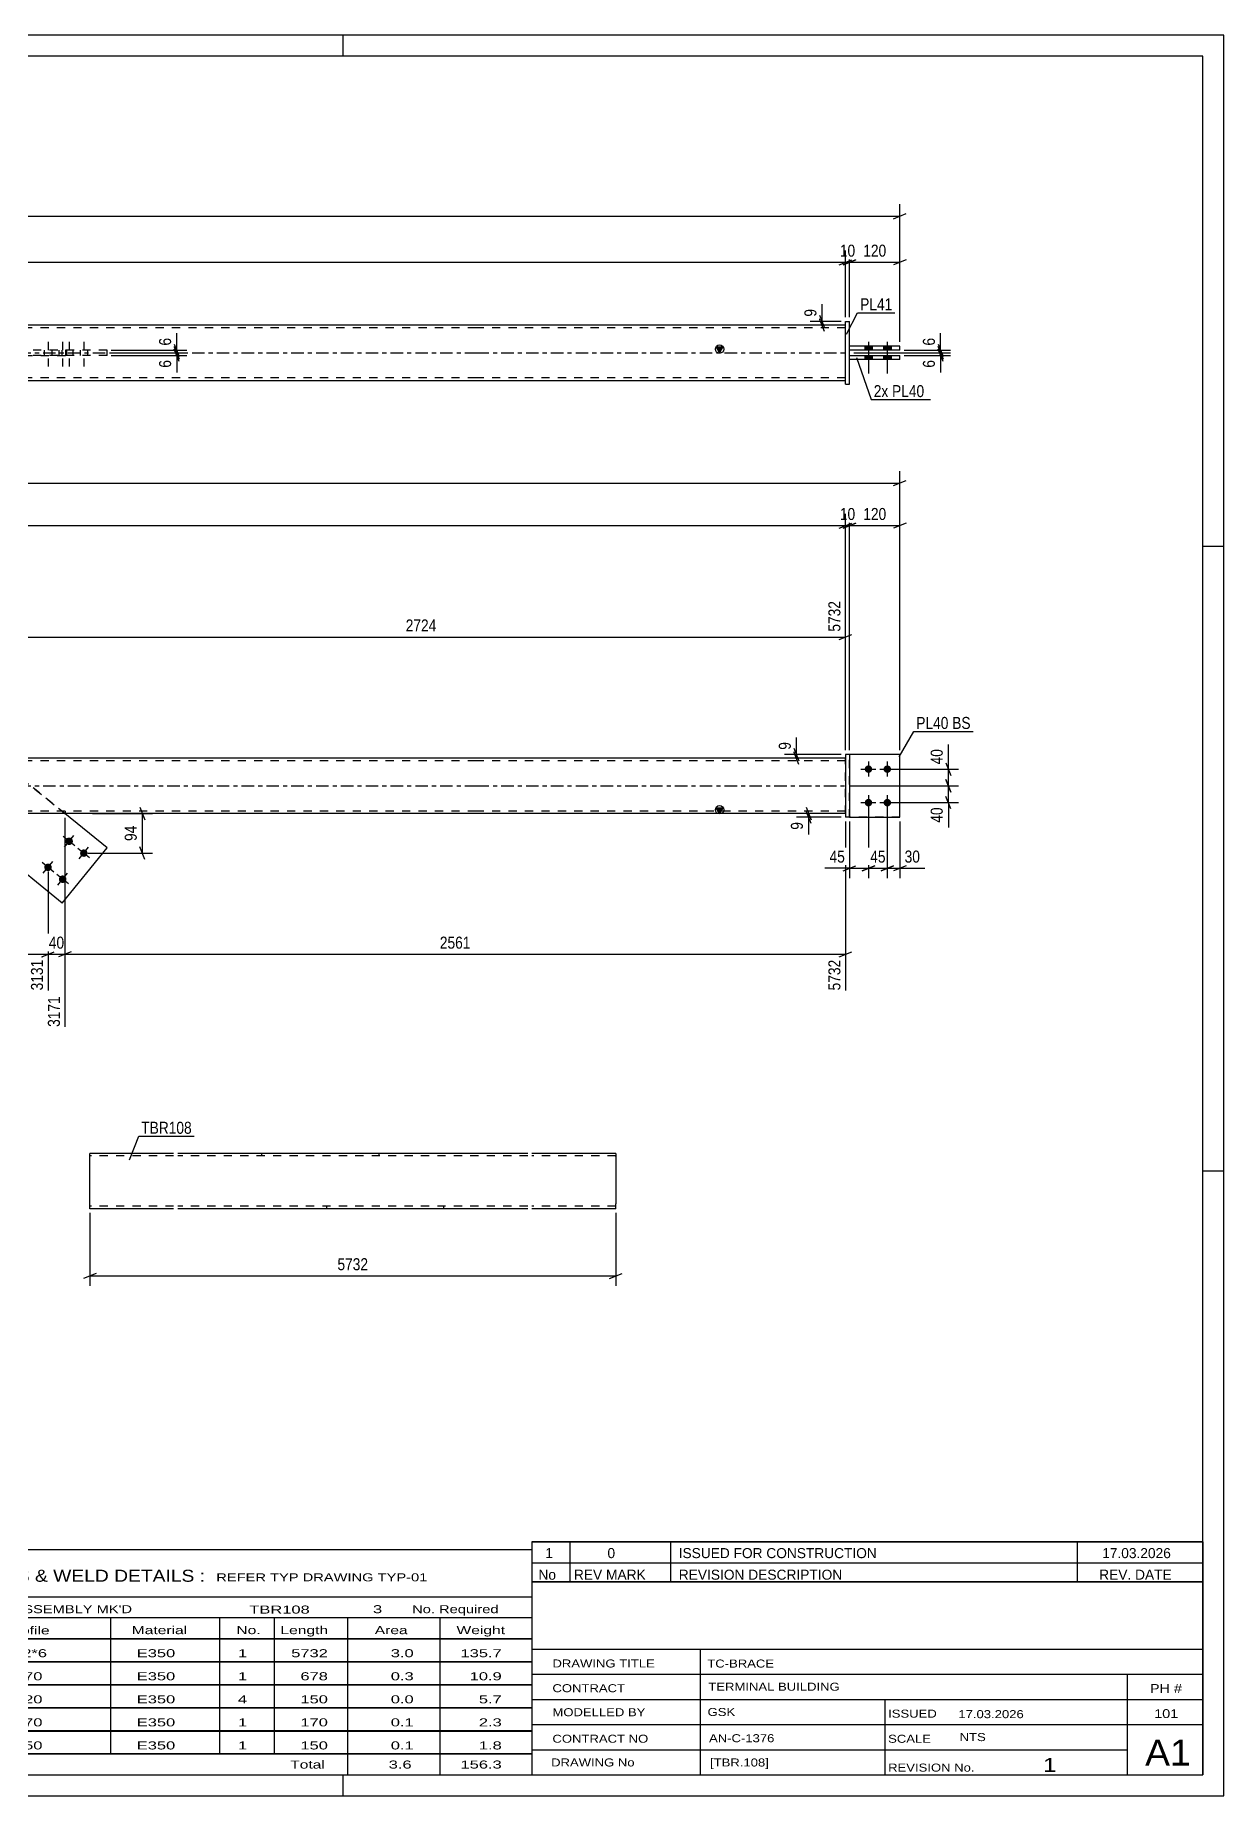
# Model space of a CAD drawing. Header units: millimetres. Extents: x 0 to 594, y 0 to 420.
# Drawn here: x 310.5 to 594, y 0 to 420 of the extents above; entities that cross this region are included whole.
import ezdxf

# ---------------------------------------------------------------- set-up
doc = ezdxf.new("R2010")
doc.units = ezdxf.units.MM
doc.linetypes.add('DXK_LINE_DOT2', pattern=[3.9198, 1.9599, -1.9599])
doc.linetypes.add('DXK_LINE_DOT3', pattern=[5.9187, 2.979, -0.9799, 0.9799, -0.9799])
doc.styles.add('Arial Narrow', font='ARIALN.TTF', dxfattribs={"height": 0.2})

# ---------------------------------------------------------------- blocks, each defined once
blk = doc.blocks.new('Unknown-580874783-1129')
at = {"color": 5, "linetype": 'Continuous'}
for p, q in [((594, 420), (0, 420)), ((384, 415), (384, 420)), ((594, 0), (594, 420)), ((589, 415), (5, 415)), ((589, 5), (589, 415)), ((594, 298), (589, 298)), ((594, 149), (589, 149)), ((5, 5), (589, 5)), ((384, 0), (384, 5)), ((0, 0), (594, 0))]:
    blk.add_line(p, q, dxfattribs=at)
blk = doc.blocks.new('Part-580874783-1922 - 1901')
at = {"color": 7, "linetype": 'DXK_LINE_DOT2'}
for p, q in [((516.75, 248.42), (504.75, 248.42)), ((504.75, 233.42), (504.75, 248.42)), ((516.75, 233.42), (516.75, 248.42)), ((516.75, 233.42), (504.75, 233.42))]:
    blk.add_line(p, q, dxfattribs=at)
blk = doc.blocks.new('Part-580874783-1923 - 1901')
at = {"color": 2, "linetype": 'Continuous'}
for p, q in [((504.75, 248.42), (503.75, 248.42)), ((503.75, 248.42), (503.75, 233.42)), ((504.75, 248.42), (504.75, 233.42)), ((504.75, 233.42), (503.75, 233.42))]:
    blk.add_line(p, q, dxfattribs=at)
blk = doc.blocks.new('Part-580874783-1912 - 1901')
at = {"linetype": 'Continuous'}
blk.add_hatch(color=2, dxfattribs=at).paths.add_polyline_path([(473.75, 234.32), (472.95, 235.72), (474.55, 235.72)])
at = {"color": 2, "linetype": 'Continuous'}
for p, q in [((176.17, 247.52), (88.17, 247.52)), ((415.65, 247.52), (176.27, 247.52)), ((503.75, 247.52), (415.75, 247.52)), ((473.75, 234.32), (472.95, 235.72)), ((472.95, 235.72), (474.55, 235.72)), ((474.55, 235.72), (473.75, 234.32)), ((176.17, 234.32), (88.17, 234.32)), ((415.65, 234.32), (176.27, 234.32)), ((503.75, 234.32), (415.75, 234.32))]:
    blk.add_line(p, q, dxfattribs=at)
at = {"color": 7, "linetype": 'DXK_LINE_DOT2'}
for p, q in [((88.17, 247.52), (88.17, 234.32)), ((176.17, 246.92), (88.17, 246.92)), ((415.65, 246.92), (176.27, 246.92)), ((274.22, 247.52), (274.22, 246.92)), ((302.16, 247.52), (302.16, 246.92)), ((503.75, 246.92), (415.75, 246.92)), ((503.75, 234.32), (503.75, 247.52)), ((176.17, 234.92), (88.17, 234.92)), ((415.65, 234.92), (176.27, 234.92)), ((289.77, 234.32), (289.77, 234.92)), ((317.7, 234.32), (317.7, 234.92)), ((503.75, 234.92), (415.75, 234.92))]:
    blk.add_line(p, q, dxfattribs=at)
at = {"color": 7, "linetype": 'DXK_LINE_DOT3'}
for p, q in [((88.17, 240.92), (176.17, 240.92)), ((176.27, 240.92), (415.65, 240.92)), ((415.75, 240.92), (503.75, 240.92))]:
    blk.add_line(p, q, dxfattribs=at)
at = {"color": 2, "linetype": 'Continuous'}
blk.add_circle((473.75, 235.22), 1, dxfattribs=at)
blk = doc.blocks.new('Part-580874783-1917 - 1901')
at = {"color": 2, "linetype": 'Continuous'}
for p, q in [((516.75, 248.42), (504.75, 248.42)), ((516.75, 233.42), (516.75, 248.42)), ((504.75, 233.42), (516.75, 233.42))]:
    blk.add_line(p, q, dxfattribs=at)
at = {"color": 7, "linetype": 'DXK_LINE_DOT2'}
blk.add_line((504.75, 248.42), (504.75, 233.42), dxfattribs=at)
blk = doc.blocks.new('Part-580874783-1943 - 1901')
at = {"color": 2, "linetype": 'Continuous'}
for p, q in [((264.27, 255.67), (274.98, 268.87)), ((274.98, 268.87), (301.32, 247.52)), ((274.32, 247.52), (264.27, 255.67)), ((316.95, 212.96), (290.61, 234.32)), ((327.65, 226.17), (317.6, 234.32)), ((316.95, 212.96), (327.65, 226.17))]:
    blk.add_line(p, q, dxfattribs=at)
at = {"color": 7, "linetype": 'DXK_LINE_DOT2'}
for p, q in [((290.61, 234.32), (274.32, 247.52)), ((317.6, 234.32), (301.32, 247.52)), ((301.32, 247.52), (317.6, 234.32))]:
    blk.add_line(p, q, dxfattribs=at)
blk = doc.blocks.new('Bolt-580874783-1944 - 1901')
at = {"linetype": 'Continuous'}
for points in [[(509.25, 245.82, -1), (509.25, 244.02, -1)], [(513.75, 245.82, -1), (513.75, 244.02, -1)], [(509.25, 237.82, -1), (509.25, 236.02, -1)], [(513.75, 237.82, -1), (513.75, 236.02, -1)]]:
    blk.add_hatch(color=1, dxfattribs=at).paths.add_polyline_path(points)
at = {"color": 1, "linetype": 'Continuous'}
for p, q in [((507.45, 244.92), (511.05, 244.92)), ((509.25, 246.72), (509.25, 243.12)), ((511.95, 244.92), (515.55, 244.92)), ((513.75, 246.72), (513.75, 243.12)), ((507.45, 236.92), (511.05, 236.92)), ((509.25, 238.72), (509.25, 235.12)), ((511.95, 236.92), (515.55, 236.92)), ((513.75, 238.72), (513.75, 235.12))]:
    blk.add_line(p, q, dxfattribs=at)
blk = doc.blocks.new('Bolt-580874783-1947 - 1901')
at = {"linetype": 'Continuous'}
for points in [[(318.04, 227.01, -1), (319.17, 228.41, -1)], [(321.54, 224.18, -1), (322.67, 225.57, -1)], [(313, 220.8, -1), (314.14, 222.19, -1)], [(316.5, 217.96, -1), (317.63, 219.36, -1)]]:
    blk.add_hatch(color=1, dxfattribs=at).paths.add_polyline_path(points)
at = {"color": 1, "linetype": 'Continuous'}
for p, q in [((320, 226.58), (317.21, 228.84)), ((317.47, 226.31), (319.74, 229.11)), ((314.97, 220.36), (312.17, 222.63)), ((312.43, 220.1), (314.7, 222.89)), ((323.5, 223.74), (320.7, 226.01)), ((320.97, 223.48), (323.24, 226.27)), ((318.46, 217.53), (315.67, 219.79)), ((315.93, 217.26), (318.2, 220.06))]:
    blk.add_line(p, q, dxfattribs=at)
blk = doc.blocks.new('Bolt-580874783-2330 - 2328')
at = {"linetype": 'Continuous'}
for points in [[(510.15, 345.83), (508.35, 345.83), (508.35, 344.83), (510.15, 344.83)], [(510.15, 345.83), (508.35, 345.83), (508.35, 344.83), (510.15, 344.83)], [(514.65, 345.83), (512.85, 345.83), (512.85, 344.83), (514.65, 344.83)], [(514.65, 345.83), (512.85, 345.83), (512.85, 344.83), (514.65, 344.83)], [(510.15, 343.63), (508.35, 343.63), (508.35, 342.63), (510.15, 342.63)], [(510.15, 343.63), (508.35, 343.63), (508.35, 342.63), (510.15, 342.63)], [(514.65, 343.63), (512.85, 343.63), (512.85, 342.63), (514.65, 342.63)], [(514.65, 343.63), (512.85, 343.63), (512.85, 342.63), (514.65, 342.63)]]:
    blk.add_hatch(color=1, dxfattribs=at).paths.add_polyline_path(points)
at = {"color": 1, "linetype": 'Continuous'}
for p, q in [((508.35, 345.83), (508.35, 344.83)), ((508.35, 345.83), (508.35, 344.83)), ((509.25, 346.83), (509.25, 339.33)), ((509.25, 346.83), (509.25, 339.33)), ((510.15, 345.83), (510.15, 344.83)), ((510.15, 345.83), (510.15, 344.83)), ((512.85, 345.83), (512.85, 344.83)), ((512.85, 345.83), (512.85, 344.83)), ((513.75, 346.83), (513.75, 339.33)), ((513.75, 346.83), (513.75, 339.33)), ((514.65, 345.83), (514.65, 344.83)), ((514.65, 345.83), (514.65, 344.83)), ((508.35, 343.63), (508.35, 342.63)), ((508.35, 343.63), (508.35, 342.63)), ((510.15, 343.63), (510.15, 342.63)), ((510.15, 343.63), (510.15, 342.63)), ((512.85, 343.63), (512.85, 342.63)), ((512.85, 343.63), (512.85, 342.63)), ((514.65, 343.63), (514.65, 342.63)), ((514.65, 343.63), (514.65, 342.63))]:
    blk.add_line(p, q, dxfattribs=at)
blk = doc.blocks.new('Part-580874783-2336 - 2328')
at = {"color": 2, "linetype": 'Continuous'}
for p, q in [((264.27, 343.63), (264.27, 344.83)), ((302.16, 344.83), (264.27, 344.83)), ((274.98, 343.63), (274.98, 344.83)), ((302.16, 343.63), (264.27, 343.63))]:
    blk.add_line(p, q, dxfattribs=at)
at = {"color": 7, "linetype": 'DXK_LINE_DOT2'}
for p, q in [((327.65, 344.83), (302.16, 344.83)), ((316.95, 343.63), (316.95, 344.83)), ((327.65, 343.63), (327.65, 344.83)), ((327.65, 343.63), (302.16, 343.63))]:
    blk.add_line(p, q, dxfattribs=at)
blk = doc.blocks.new('Part-580874783-2352 - 2328')
at = {"color": 2, "linetype": 'Continuous'}
for p, q in [((503.75, 336.73), (503.75, 351.73)), ((503.75, 351.73), (504.75, 351.73)), ((504.75, 336.73), (504.75, 351.73)), ((503.75, 336.73), (504.75, 336.73))]:
    blk.add_line(p, q, dxfattribs=at)
blk = doc.blocks.new('Part-580874783-2357 - 2328')
at = {"color": 2, "linetype": 'Continuous'}
for p, q in [((516.75, 345.83), (504.75, 345.83)), ((504.75, 344.83), (504.75, 345.83)), ((516.75, 344.83), (504.75, 344.83)), ((516.75, 344.83), (516.75, 345.83))]:
    blk.add_line(p, q, dxfattribs=at)
blk = doc.blocks.new('Part-580874783-2362 - 2328')
at = {"color": 2, "linetype": 'Continuous'}
for p, q in [((504.75, 342.63), (504.75, 343.63)), ((504.75, 343.63), (516.75, 343.63)), ((516.75, 342.63), (504.75, 342.63)), ((516.75, 342.63), (516.75, 343.63))]:
    blk.add_line(p, q, dxfattribs=at)
blk = doc.blocks.new('Part-580874783-2367 - 2328')
at = {"linetype": 'Continuous'}
blk.add_hatch(color=2, dxfattribs=at).paths.add_polyline_path([(473.75, 344.23), (472.95, 345.63), (474.55, 345.63)])
at = {"color": 2, "linetype": 'Continuous'}
for p, q in [((176.17, 350.83), (88.17, 350.83)), ((415.65, 350.83), (176.27, 350.83)), ((503.75, 350.83), (415.75, 350.83)), ((274.22, 344.83), (274.22, 344.93)), ((274.22, 344.93), (302.16, 344.93)), ((289.77, 344.83), (289.77, 344.93)), ((302.16, 344.93), (302.16, 343.53)), ((473.75, 344.23), (472.95, 345.63)), ((472.95, 345.63), (474.55, 345.63)), ((474.55, 345.63), (473.75, 344.23)), ((274.22, 343.53), (274.22, 343.63)), ((302.16, 343.53), (274.22, 343.53)), ((289.77, 343.53), (289.77, 343.63)), ((88.17, 337.63), (176.17, 337.63)), ((176.27, 337.63), (415.65, 337.63)), ((415.75, 337.63), (503.75, 337.63))]:
    blk.add_line(p, q, dxfattribs=at)
at = {"color": 7, "linetype": 'DXK_LINE_DOT2'}
for p, q in [((88.17, 337.63), (88.17, 350.83)), ((176.17, 350.23), (88.17, 350.23)), ((415.65, 350.23), (176.27, 350.23)), ((503.75, 350.23), (415.75, 350.23)), ((503.75, 337.63), (503.75, 350.83)), ((274.22, 344.93), (274.22, 343.63)), ((289.77, 344.93), (289.77, 343.63)), ((302.16, 344.93), (317.7, 344.93)), ((317.7, 344.93), (317.7, 343.53)), ((317.7, 343.53), (302.16, 343.53)), ((176.17, 338.23), (88.17, 338.23)), ((415.65, 338.23), (176.27, 338.23)), ((503.75, 338.23), (415.75, 338.23))]:
    blk.add_line(p, q, dxfattribs=at)
at = {"color": 7, "linetype": 'DXK_LINE_DOT3'}
for p, q in [((88.17, 344.23), (176.17, 344.23)), ((176.27, 344.23), (415.65, 344.23)), ((415.75, 344.23), (503.75, 344.23))]:
    blk.add_line(p, q, dxfattribs=at)
at = {"color": 2, "linetype": 'Continuous'}
blk.add_circle((473.75, 345.13), 1, dxfattribs=at)
blk = doc.blocks.new('Bolt-580874783-2374 - 2328')
at = {"color": 1, "linetype": 'DXK_LINE_DOT2'}
for p, q in [((312.67, 344.83), (312.67, 343.63)), ((313.57, 346.83), (313.57, 339.33)), ((314.47, 344.83), (314.47, 343.63)), ((316.16, 344.83), (316.16, 343.63)), ((317.06, 346.83), (317.06, 339.33)), ((317.71, 344.83), (317.71, 343.63)), ((317.96, 344.83), (317.96, 343.63)), ((318.61, 346.83), (318.61, 339.33)), ((319.51, 344.83), (319.51, 343.63)), ((321.2, 344.83), (321.2, 343.63)), ((322.1, 346.83), (322.1, 339.33)), ((323, 344.83), (323, 343.63))]:
    blk.add_line(p, q, dxfattribs=at)
blk = doc.blocks.new('Part-580874783-1478 - 1462')
at = {"color": 2, "linetype": 'Continuous'}
for p, q in [((343.52, 153.23), (323.52, 153.23)), ((323.52, 140.12), (323.52, 153.23)), ((428, 153.23), (344.52, 153.23)), ((449, 153.23), (429, 153.23)), ((449, 153.23), (449, 141.23)), ((323.52, 140.03), (323.52, 140.12)), ((343.52, 140.03), (323.52, 140.03)), ((428, 140.03), (344.52, 140.03)), ((449, 140.03), (429, 140.03)), ((449, 140.03), (449, 141.23))]:
    blk.add_line(p, q, dxfattribs=at)
at = {"color": 7, "linetype": 'DXK_LINE_DOT2'}
for p, q in [((343.52, 152.63), (323.52, 152.63)), ((428, 152.63), (344.52, 152.63)), ((364.52, 153.23), (364.52, 152.63)), ((392.46, 153.23), (392.46, 152.63)), ((449, 152.63), (429, 152.63)), ((449, 152.63), (449, 152.58)), ((449, 152.58), (449, 152.63)), ((449, 152.49), (449, 152.58)), ((449, 152.58), (449, 152.49)), ((323.52, 140.63), (323.52, 140.67)), ((343.52, 140.63), (323.52, 140.63)), ((428, 140.63), (344.52, 140.63)), ((380.06, 140.03), (380.06, 140.63)), ((408, 140.03), (408, 140.63)), ((449, 140.63), (429, 140.63)), ((449, 140.67), (449, 141)), ((449, 140.63), (449, 140.67))]:
    blk.add_line(p, q, dxfattribs=at)
blk = doc.blocks.new('StraightDimension-580874783-2155 - 1901')
at = {"color": 7, "linetype": 'Continuous'}
for p, q in [((290.61, 233.31), (290.61, 192.13)), ((313.57, 220.49), (313.57, 192.13)), ((292.11, 201.34), (289.11, 200.14)), ((290.61, 200.74), (313.57, 200.74)), ((312.07, 200.14), (315.07, 201.34))]:
    blk.add_line(p, q, dxfattribs=at)
at = {"color": 0}
blk.add_wipeout([(305.43, 201.49), (305.43, 205.69), (298.75, 205.69), (298.75, 201.49)], dxfattribs=at)
at = {"color": 0, "linetype": 'Continuous'}
blk.add_wipeout([(312.97, 200.04), (308.77, 200.04), (308.77, 191.53), (312.97, 191.53)], dxfattribs=at)
at = {"color": 3, "style": 'Arial Narrow'}
blk.add_text('230', height=2.863, dxfattribs=at).set_placement((299.35, 202.09))
at = {"color": 3, "linetype": 'Continuous', "style": 'Arial Narrow'}
blk.add_text('3131', height=2.863, rotation=90.0002, dxfattribs=at).set_placement((312.37, 192.13))
blk = doc.blocks.new('StraightDimension-580874783-2169 - 1901')
at = {"color": 7, "linetype": 'Continuous'}
for p, q in [((317.6, 233.32), (317.6, 183.43)), ((313.57, 220.49), (313.57, 192.13)), ((312.07, 200.14), (315.07, 201.34)), ((313.57, 200.74), (317.6, 200.74)), ((319.1, 201.34), (316.1, 200.14))]:
    blk.add_line(p, q, dxfattribs=at)
at = {"color": 0}
blk.add_wipeout([(318.01, 201.49), (318.01, 205.69), (313.16, 205.69), (313.16, 201.49)], dxfattribs=at)
at = {"color": 0, "linetype": 'Continuous'}
blk.add_wipeout([(317, 191.34), (312.8, 191.34), (312.8, 182.83), (317, 182.83)], dxfattribs=at)
at = {"color": 3, "style": 'Arial Narrow'}
blk.add_text('40', height=2.863, dxfattribs=at).set_placement((313.76, 202.09))
at = {"color": 3, "linetype": 'Continuous', "style": 'Arial Narrow'}
blk.add_text('3171', height=2.863, rotation=90.0002, dxfattribs=at).set_placement((316.4, 183.43))
blk = doc.blocks.new('StraightDimension-580874783-1958 - 1901')
at = {"color": 7, "linetype": 'Continuous'}
for p, q in [((503.25, 302.4), (506.25, 303.6)), ((504.75, 249.42), (504.75, 305.85)), ((504.75, 303), (516.75, 303)), ((518.25, 303.6), (515.25, 302.4)), ((516.75, 249.42), (516.75, 305.85))]:
    blk.add_line(p, q, dxfattribs=at)
at = {"color": 0}
blk.add_wipeout([(514.1, 303.75), (514.1, 307.95), (507.41, 307.95), (507.41, 303.75)], dxfattribs=at)
at = {"color": 3, "style": 'Arial Narrow'}
blk.add_text('120', height=2.863, dxfattribs=at).set_placement((508.01, 304.35))
blk = doc.blocks.new('StraightDimension-580874783-1968 - 1901')
at = {"color": 7, "linetype": 'Continuous'}
for p, q in [((502.25, 302.4), (505.25, 303.6)), ((506.25, 303.6), (503.25, 302.4)), ((503.75, 249.42), (503.75, 305.85)), ((503.75, 303), (504.75, 303)), ((504.75, 249.42), (504.75, 305.85))]:
    blk.add_line(p, q, dxfattribs=at)
at = {"color": 0}
blk.add_wipeout([(506.68, 303.75), (506.68, 307.95), (501.83, 307.95), (501.83, 303.75)], dxfattribs=at)
at = {"color": 3, "style": 'Arial Narrow'}
blk.add_text('10', height=2.863, dxfattribs=at).set_placement((502.43, 304.35))
blk = doc.blocks.new('StraightDimension-580874783-1973 - 1901')
at = {"color": 7, "linetype": 'Continuous'}
for p, q in [((88.67, 303.6), (85.67, 302.4)), ((87.17, 250.42), (87.17, 305.85)), ((87.17, 303), (503.75, 303)), ((502.25, 302.4), (505.25, 303.6)), ((503.75, 249.42), (503.75, 305.85))]:
    blk.add_line(p, q, dxfattribs=at)
at = {"color": 0}
blk.add_wipeout([(299.72, 303.75), (299.72, 307.95), (291.21, 307.95), (291.21, 303.75)], dxfattribs=at)
at = {"color": 3, "style": 'Arial Narrow'}
blk.add_text('5742', height=2.863, dxfattribs=at).set_placement((291.81, 304.35))
blk = doc.blocks.new('StraightDimension-580874783-1989 - 1901')
at = {"color": 7, "linetype": 'Continuous'}
for p, q in [((502.75, 248.42), (489.22, 248.42)), ((491.47, 249.92), (492.67, 246.92)), ((492.67, 246.02), (491.47, 249.02)), ((492.07, 247.52), (492.07, 248.42)), ((502.75, 247.52), (489.22, 247.52))]:
    blk.add_line(p, q, dxfattribs=at)
at = {"color": 0}
blk.add_wipeout([(491.32, 251.97), (487.12, 251.97), (487.12, 248.94), (491.32, 248.94)], dxfattribs=at)
at = {"color": 7, "linetype": 'Continuous'}
blk.add_line((492.07, 248.42), (492.07, 252.5), dxfattribs=at)
blk.add_line((492.07, 248.42), (492.07, 252.5), dxfattribs=at)
at = {"color": 3, "style": 'Arial Narrow'}
blk.add_text('9', height=2.86, rotation=90.0002, dxfattribs=at).set_placement((490.72, 249.54))
blk = doc.blocks.new('StraightDimension-580874783-2089 - 1901')
at = {"color": 7, "linetype": 'Continuous'}
for p, q in [((494.36, 235.82), (495.56, 232.82)), ((502.75, 234.32), (492.11, 234.32)), ((502.75, 233.42), (492.11, 233.42)), ((495.56, 231.92), (494.36, 234.92)), ((494.96, 233.42), (494.96, 234.32))]:
    blk.add_line(p, q, dxfattribs=at)
at = {"color": 0}
blk.add_wipeout([(494.21, 232.89), (490.01, 232.89), (490.01, 229.86), (494.21, 229.86)], dxfattribs=at)
at = {"color": 7, "linetype": 'Continuous'}
blk.add_line((494.96, 233.42), (494.96, 229.34), dxfattribs=at)
blk.add_line((494.96, 233.42), (494.96, 229.34), dxfattribs=at)
at = {"color": 3, "style": 'Arial Narrow'}
blk.add_text('9', height=2.86, rotation=90.0002, dxfattribs=at).set_placement((493.61, 230.46))
blk = doc.blocks.new('StraightDimension-580874783-2001 - 1901')
at = {"color": 7, "linetype": 'Continuous'}
for p, q in [((504.75, 240.92), (530.71, 240.92)), ((527.71, 242.42), (528.91, 239.42)), ((528.31, 236.92), (528.31, 240.92)), ((514.75, 236.92), (530.71, 236.92)), ((528.91, 235.42), (527.71, 238.42))]:
    blk.add_line(p, q, dxfattribs=at)
at = {"color": 0}
blk.add_wipeout([(527.56, 236.39), (523.36, 236.39), (523.36, 231.54), (527.56, 231.54)], dxfattribs=at)
at = {"color": 7, "linetype": 'Continuous'}
blk.add_line((528.31, 236.92), (528.31, 231.01), dxfattribs=at)
blk.add_line((528.31, 236.92), (528.31, 231.01), dxfattribs=at)
at = {"color": 3, "style": 'Arial Narrow'}
blk.add_text('40', height=2.863, rotation=90.0002, dxfattribs=at).set_placement((526.96, 232.14))
blk = doc.blocks.new('StraightDimension-580874783-2016 - 1901')
at = {"color": 7, "linetype": 'Continuous'}
for p, q in [((514.75, 244.92), (530.71, 244.92)), ((527.71, 246.42), (528.91, 243.42)), ((528.31, 240.92), (528.31, 244.92)), ((504.75, 240.92), (530.71, 240.92)), ((528.91, 239.42), (527.71, 242.42))]:
    blk.add_line(p, q, dxfattribs=at)
at = {"color": 0}
blk.add_wipeout([(527.56, 250.3), (523.36, 250.3), (523.36, 245.44), (527.56, 245.44)], dxfattribs=at)
at = {"color": 7, "linetype": 'Continuous'}
blk.add_line((528.31, 244.92), (528.31, 250.82), dxfattribs=at)
blk.add_line((528.31, 244.92), (528.31, 250.82), dxfattribs=at)
at = {"color": 3, "style": 'Arial Narrow'}
blk.add_text('40', height=2.863, rotation=90.0002, dxfattribs=at).set_placement((526.96, 246.04))
blk = doc.blocks.new('StraightDimension-580874783-2030 - 1901')
at = {"color": 7, "linetype": 'Continuous'}
for p, q in [((335.47, 235.82), (336.67, 232.82)), ((324.21, 234.32), (338.47, 234.32)), ((336.07, 224.88), (336.07, 234.32)), ((323.1, 224.88), (338.47, 224.88)), ((336.67, 223.38), (335.47, 226.38))]:
    blk.add_line(p, q, dxfattribs=at)
at = {"color": 0}
blk.add_wipeout([(335.32, 232.02), (331.12, 232.02), (331.12, 227.17), (335.32, 227.17)], dxfattribs=at)
at = {"color": 3, "style": 'Arial Narrow'}
blk.add_text('94', height=2.863, rotation=90.0002, dxfattribs=at).set_placement((334.72, 227.77))
blk = doc.blocks.new('StraightDimension-580874783-2183 - 1901')
at = {"color": 7, "linetype": 'Continuous'}
for p, q in [((317.6, 233.32), (317.6, 183.43)), ((503.75, 232.42), (503.75, 192.13)), ((319.1, 201.34), (316.1, 200.14)), ((317.6, 200.74), (503.75, 200.74)), ((502.25, 200.14), (505.25, 201.34))]:
    blk.add_line(p, q, dxfattribs=at)
at = {"color": 0}
blk.add_wipeout([(414.93, 201.49), (414.93, 205.69), (406.42, 205.69), (406.42, 201.49)], dxfattribs=at)
at = {"color": 0, "linetype": 'Continuous'}
blk.add_wipeout([(503.15, 200.04), (498.95, 200.04), (498.95, 191.53), (503.15, 191.53)], dxfattribs=at)
at = {"color": 3, "style": 'Arial Narrow'}
blk.add_text('2561', height=2.863, dxfattribs=at).set_placement((407.02, 202.09))
at = {"color": 3, "linetype": 'Continuous', "style": 'Arial Narrow'}
blk.add_text('5732', height=2.863, rotation=90.0002, dxfattribs=at).set_placement((502.55, 192.13))
blk = doc.blocks.new('StraightDimension-580874783-2055 - 1901')
at = {"color": 7, "linetype": 'Continuous'}
for p, q in [((509.25, 235.92), (509.25, 218.87)), ((504.75, 232.42), (504.75, 218.87)), ((503.25, 220.67), (506.25, 221.87)), ((504.75, 221.27), (509.25, 221.27)), ((510.75, 221.87), (507.75, 220.67))]:
    blk.add_line(p, q, dxfattribs=at)
at = {"color": 0}
blk.add_wipeout([(504.23, 222.02), (504.23, 226.22), (499.37, 226.22), (499.37, 222.02)], dxfattribs=at)
at = {"color": 7, "linetype": 'Continuous'}
blk.add_line((504.75, 221.27), (498.85, 221.27), dxfattribs=at)
blk.add_line((504.75, 221.27), (498.85, 221.27), dxfattribs=at)
at = {"color": 3, "style": 'Arial Narrow'}
blk.add_text('45', height=2.863, dxfattribs=at).set_placement((499.97, 222.62))
blk = doc.blocks.new('StraightDimension-580874783-2065 - 1901')
at = {"color": 7, "linetype": 'Continuous'}
for p, q in [((509.25, 235.92), (509.25, 218.87)), ((513.75, 235.92), (513.75, 218.87)), ((507.75, 220.67), (510.75, 221.87)), ((509.25, 221.27), (513.75, 221.27)), ((515.25, 221.87), (512.25, 220.67))]:
    blk.add_line(p, q, dxfattribs=at)
at = {"color": 0}
blk.add_wipeout([(513.93, 222.02), (513.93, 226.22), (509.08, 226.22), (509.08, 222.02)], dxfattribs=at)
at = {"color": 3, "style": 'Arial Narrow'}
blk.add_text('45', height=2.863, dxfattribs=at).set_placement((509.68, 222.62))
blk = doc.blocks.new('StraightDimension-580874783-2075 - 1901')
at = {"color": 7, "linetype": 'Continuous'}
for p, q in [((513.75, 235.92), (513.75, 218.87)), ((516.75, 232.42), (516.75, 218.87)), ((512.25, 220.67), (515.25, 221.87)), ((513.75, 221.27), (516.75, 221.27)), ((518.25, 221.87), (515.25, 220.67))]:
    blk.add_line(p, q, dxfattribs=at)
at = {"color": 0}
blk.add_wipeout([(522.14, 222.02), (522.14, 226.22), (517.28, 226.22), (517.28, 222.02)], dxfattribs=at)
at = {"color": 7, "linetype": 'Continuous'}
blk.add_line((516.75, 221.27), (522.66, 221.27), dxfattribs=at)
blk.add_line((516.75, 221.27), (522.66, 221.27), dxfattribs=at)
at = {"color": 3, "style": 'Arial Narrow'}
blk.add_text('30', height=2.863, dxfattribs=at).set_placement((517.88, 222.62))
blk = doc.blocks.new('StraightDimension-580874783-2221 - 1901')
at = {"color": 7, "linetype": 'Continuous'}
for p, q in [((301.32, 248.52), (301.32, 285.02)), ((503.75, 249.42), (503.75, 285.02)), ((302.82, 277.01), (299.82, 275.81)), ((301.32, 276.41), (503.75, 276.41)), ((502.25, 275.81), (505.25, 277.01))]:
    blk.add_line(p, q, dxfattribs=at)
at = {"color": 0, "linetype": 'Continuous'}
blk.add_wipeout([(503.15, 285.62), (498.95, 285.62), (498.95, 277.11), (503.15, 277.11)], dxfattribs=at)
at = {"color": 0}
blk.add_wipeout([(406.79, 277.16), (406.79, 281.36), (398.28, 281.36), (398.28, 277.16)], dxfattribs=at)
at = {"color": 3, "linetype": 'Continuous', "style": 'Arial Narrow'}
blk.add_text('5732', height=2.863, rotation=90.0002, dxfattribs=at).set_placement((502.55, 277.71))
at = {"color": 3, "style": 'Arial Narrow'}
blk.add_text('2724', height=2.863, dxfattribs=at).set_placement((398.88, 277.76))
blk = doc.blocks.new('StraightDimension-580874783-2284 - 1901')
at = {"color": 7, "linetype": 'Continuous'}
for p, q in [((75.17, 249.42), (75.17, 316.02)), ((516.75, 249.42), (516.75, 316.02)), ((76.67, 313.77), (73.67, 312.57)), ((75.17, 313.17), (516.75, 313.17)), ((515.25, 312.57), (518.25, 313.77))]:
    blk.add_line(p, q, dxfattribs=at)
at = {"color": 0}
blk.add_wipeout([(300.22, 313.92), (300.22, 318.12), (291.71, 318.12), (291.71, 313.92)], dxfattribs=at)
at = {"color": 3, "style": 'Arial Narrow'}
blk.add_text('5992', height=2.863, dxfattribs=at).set_placement((292.31, 314.52))
blk = doc.blocks.new('StraightDimension-580874783-2423 - 2328')
at = {"color": 7, "linetype": 'Continuous'}
for p, q in [((525.85, 345.73), (527.05, 342.73)), ((527.05, 342.13), (525.85, 345.13)), ((505.75, 344.23), (528.85, 344.23)), ((517.75, 343.63), (528.85, 343.63)), ((526.45, 343.63), (526.45, 344.23))]:
    blk.add_line(p, q, dxfattribs=at)
at = {"color": 0}
blk.add_wipeout([(525.7, 343.11), (521.5, 343.11), (521.5, 340.08), (525.7, 340.08)], dxfattribs=at)
at = {"color": 7, "linetype": 'Continuous'}
blk.add_line((526.45, 343.63), (526.45, 339.55), dxfattribs=at)
blk.add_line((526.45, 343.63), (526.45, 339.55), dxfattribs=at)
at = {"color": 3, "style": 'Arial Narrow'}
blk.add_text('6', height=2.86, rotation=90.0002, dxfattribs=at).set_placement((525.1, 340.68))
blk = doc.blocks.new('StraightDimension-580874783-2432 - 2328')
at = {"color": 7, "linetype": 'Continuous'}
for p, q in [((517.75, 344.83), (528.85, 344.83)), ((525.85, 346.33), (527.05, 343.33)), ((527.05, 342.73), (525.85, 345.73)), ((526.45, 344.23), (526.45, 344.83)), ((505.75, 344.23), (528.85, 344.23))]:
    blk.add_line(p, q, dxfattribs=at)
at = {"color": 0}
blk.add_wipeout([(525.7, 348.38), (521.5, 348.38), (521.5, 345.36), (525.7, 345.36)], dxfattribs=at)
at = {"color": 7, "linetype": 'Continuous'}
blk.add_line((526.45, 344.83), (526.45, 348.91), dxfattribs=at)
blk.add_line((526.45, 344.83), (526.45, 348.91), dxfattribs=at)
at = {"color": 3, "style": 'Arial Narrow'}
blk.add_text('6', height=2.86, rotation=90.0002, dxfattribs=at).set_placement((525.1, 345.96))
blk = doc.blocks.new('StraightDimension-580874783-2442 - 2328')
at = {"color": 7, "linetype": 'Continuous'}
for p, q in [((497.58, 353.23), (498.78, 350.23)), ((502.75, 351.73), (495.33, 351.73)), ((502.75, 350.83), (495.33, 350.83)), ((498.78, 349.33), (497.58, 352.33)), ((498.18, 350.83), (498.18, 351.73))]:
    blk.add_line(p, q, dxfattribs=at)
at = {"color": 0}
blk.add_wipeout([(497.43, 355.28), (493.23, 355.28), (493.23, 352.26), (497.43, 352.26)], dxfattribs=at)
at = {"color": 7, "linetype": 'Continuous'}
blk.add_line((498.18, 351.73), (498.18, 355.81), dxfattribs=at)
blk.add_line((498.18, 351.73), (498.18, 355.81), dxfattribs=at)
at = {"color": 3, "style": 'Arial Narrow'}
blk.add_text('9', height=2.86, rotation=90.0002, dxfattribs=at).set_placement((496.83, 352.86))
blk = doc.blocks.new('StraightDimension-580874783-2453 - 2328')
at = {"color": 7, "linetype": 'Continuous'}
for p, q in [((503.25, 365.22), (506.25, 366.42)), ((504.75, 352.73), (504.75, 368.67)), ((504.75, 365.82), (516.75, 365.82)), ((518.25, 366.42), (515.25, 365.22)), ((516.75, 346.83), (516.75, 368.67))]:
    blk.add_line(p, q, dxfattribs=at)
at = {"color": 0}
blk.add_wipeout([(514.1, 366.57), (514.1, 370.77), (507.41, 370.77), (507.41, 366.57)], dxfattribs=at)
at = {"color": 3, "style": 'Arial Narrow'}
blk.add_text('120', height=2.863, dxfattribs=at).set_placement((508.01, 367.17))
blk = doc.blocks.new('StraightDimension-580874783-2463 - 2328')
at = {"color": 7, "linetype": 'Continuous'}
for p, q in [((502.25, 365.22), (505.25, 366.42)), ((506.25, 366.42), (503.25, 365.22)), ((503.75, 352.73), (503.75, 368.67)), ((503.75, 365.82), (504.75, 365.82)), ((504.75, 352.73), (504.75, 368.67))]:
    blk.add_line(p, q, dxfattribs=at)
at = {"color": 0}
blk.add_wipeout([(506.68, 366.57), (506.68, 370.77), (501.83, 370.77), (501.83, 366.57)], dxfattribs=at)
at = {"color": 3, "style": 'Arial Narrow'}
blk.add_text('10', height=2.863, dxfattribs=at).set_placement((502.43, 367.17))
blk = doc.blocks.new('StraightDimension-580874783-2473 - 2328')
at = {"color": 7, "linetype": 'Continuous'}
for p, q in [((89.67, 366.42), (86.67, 365.22)), ((88.17, 353.73), (88.17, 368.67)), ((88.17, 365.82), (503.75, 365.82)), ((502.25, 365.22), (505.25, 366.42)), ((503.75, 352.73), (503.75, 368.67))]:
    blk.add_line(p, q, dxfattribs=at)
at = {"color": 0}
blk.add_wipeout([(300.22, 366.57), (300.22, 370.77), (291.71, 370.77), (291.71, 366.57)], dxfattribs=at)
at = {"color": 3, "style": 'Arial Narrow'}
blk.add_text('5732', height=2.863, dxfattribs=at).set_placement((292.31, 367.17))
blk = doc.blocks.new('StraightDimension-580874783-2504 - 2328')
at = {"color": 7, "linetype": 'Continuous'}
for p, q in [((75.17, 346.83), (75.17, 379.68)), ((516.75, 346.83), (516.75, 379.68)), ((76.67, 377.43), (73.67, 376.23)), ((75.17, 376.83), (516.75, 376.83)), ((515.25, 376.23), (518.25, 377.43))]:
    blk.add_line(p, q, dxfattribs=at)
at = {"color": 0}
blk.add_wipeout([(300.22, 377.58), (300.22, 381.78), (291.71, 381.78), (291.71, 377.58)], dxfattribs=at)
at = {"color": 3, "style": 'Arial Narrow'}
blk.add_text('5992', height=2.863, dxfattribs=at).set_placement((292.31, 378.18))
blk = doc.blocks.new('StraightDimension-580874783-2515 - 2328')
at = {"color": 7, "linetype": 'Continuous'}
for p, q in [((343.67, 345.73), (344.87, 342.73)), ((344.87, 342.13), (343.67, 345.13)), ((328.65, 344.23), (346.67, 344.23)), ((328.65, 343.63), (346.67, 343.63)), ((344.27, 343.63), (344.27, 344.23))]:
    blk.add_line(p, q, dxfattribs=at)
at = {"color": 0}
blk.add_wipeout([(343.52, 343.11), (339.32, 343.11), (339.32, 340.08), (343.52, 340.08)], dxfattribs=at)
at = {"color": 7, "linetype": 'Continuous'}
blk.add_line((344.27, 343.63), (344.27, 339.55), dxfattribs=at)
blk.add_line((344.27, 343.63), (344.27, 339.55), dxfattribs=at)
at = {"color": 3, "style": 'Arial Narrow'}
blk.add_text('6', height=2.86, rotation=90.0002, dxfattribs=at).set_placement((342.92, 340.68))
blk = doc.blocks.new('StraightDimension-580874783-2519 - 2328')
at = {"color": 7, "linetype": 'Continuous'}
for p, q in [((328.65, 344.83), (346.67, 344.83)), ((343.67, 346.33), (344.87, 343.33)), ((344.87, 342.73), (343.67, 345.73)), ((344.27, 344.23), (344.27, 344.83)), ((328.65, 344.23), (346.67, 344.23))]:
    blk.add_line(p, q, dxfattribs=at)
at = {"color": 0}
blk.add_wipeout([(343.52, 348.38), (339.32, 348.38), (339.32, 345.36), (343.52, 345.36)], dxfattribs=at)
at = {"color": 7, "linetype": 'Continuous'}
blk.add_line((344.27, 344.83), (344.27, 348.91), dxfattribs=at)
blk.add_line((344.27, 344.83), (344.27, 348.91), dxfattribs=at)
at = {"color": 3, "style": 'Arial Narrow'}
blk.add_text('6', height=2.86, rotation=90.0002, dxfattribs=at).set_placement((342.92, 345.96))
blk = doc.blocks.new('StraightDimension-580874783-1485 - 1462')
at = {"color": 7, "linetype": 'Continuous'}
for p, q in [((323.52, 139.03), (323.52, 121.63)), ((449, 139.03), (449, 121.63)), ((325.02, 124.63), (322.02, 123.43)), ((323.52, 124.03), (449, 124.03)), ((447.5, 123.43), (450.5, 124.63))]:
    blk.add_line(p, q, dxfattribs=at)
at = {"color": 0}
blk.add_wipeout([(390.52, 124.78), (390.52, 128.98), (382, 128.98), (382, 124.78)], dxfattribs=at)
at = {"color": 3, "style": 'Arial Narrow'}
blk.add_text('5732', height=2.863, dxfattribs=at).set_placement((382.6, 125.38))
blk = doc.blocks.new('Unknown-580874783-4414')
at = {"color": 7, "linetype": 'Continuous'}
for p, q in [((429, 60.55), (589, 60.55)), ((589, 60.55), (429, 60.55)), ((429, 60.55), (429, 55.55)), ((438, 60.55), (438, 55.55)), ((462, 60.55), (462, 55.55)), ((559, 60.55), (559, 55.55)), ((589, 60.55), (589, 55.55)), ((429, 55.55), (589, 55.55)), ((429, 55.55), (429, 51.05)), ((429, 55.55), (589, 55.55)), ((438, 55.55), (438, 51.05)), ((462, 55.55), (462, 51.05)), ((559, 55.55), (559, 51.05)), ((589, 55.55), (589, 51.05)), ((589, 51.05), (429, 51.05))]:
    blk.add_line(p, q, dxfattribs=at)
at = {"color": 7, "linetype": 'Continuous', "style": 'Arial Narrow'}
for s, height, width, p in [('1', 2.39, 1.196471, (432.16, 56.7)), ('0', 2.39, 1.196471, (447, 56.7)), ('ISSUED FOR CONSTRUCTION', 2.3861, 1.196471, (464, 56.7)), ('17.03.2026', 2.386, 1.196471, (565, 56.7)), ('No', 2.386, 1.2, (430.54, 51.55)), ('REV MARK', 2.386, 1.2, (439, 51.55)), ('REVISION DESCRIPTION', 2.3861, 1.2, (464, 51.55)), ('REV. DATE', 2.386, 1.2, (564.28, 51.55))]:
    blk.add_text(s, height=height, dxfattribs=dict(at, width=width)).set_placement(p)
blk = doc.blocks.new('Unknown-580874783-4413')
at = {"color": 7, "linetype": 'Continuous'}
for p, q in [((429, 51.05), (429, 5)), ((429, 51.05), (589, 51.05)), ((589, 51), (589, 5)), ((429, 35), (589, 35)), ((469.14, 35), (469.14, 5)), ((429, 29), (589, 29)), ((571, 5.05), (571, 29.05)), ((429, 23), (589, 23)), ((513.14, 23), (513.14, 5)), ((429, 17), (589, 17)), ((429, 11), (571, 11)), ((429, 5), (589, 5))]:
    blk.add_line(p, q, dxfattribs=at)
at = {"color": 7, "style": 'Arial Narrow'}
for s, height, width, p in [('DRAWING TITLE', 1.9089, 1.425378, (433.88, 30.61)), ('TC-BRACE', 1.909, 1.425378, (470.81, 30.59)), ('CONTRACT', 1.909, 1.425378, (433.88, 24.71)), ('TERMINAL BUILDING', 1.9089, 1.425378, (471.06, 25.07)), ('MODELLED BY', 1.9089, 1.425378, (433.88, 18.98)), ('GSK', 1.909, 1.425378, (470.88, 19.04)), ('ISSUED', 1.909, 1.425378, (513.94, 18.64)), ('17.03.2026', 1.909, 1.425378, (530.69, 18.52)), ('CONTRACT NO', 1.9089, 1.425378, (433.88, 12.66)), ('AN-C-1376', 1.909, 1.425378, (471.23, 12.78)), ('SCALE', 1.909, 1.425378, (513.94, 12.65)), ('A1', 6.204, 1.25, (575.24, 7.2)), ('DRAWING No', 1.909, 1.425378, (433.56, 7)), ('[TBR.108]', 1.909, 1.425378, (471.46, 6.99)), ('1', 3.34, 1.5, (550.91, 5.68)), ('REVISION No.', 1.9089, 1.425378, (513.94, 5.77))]:
    blk.add_text(s, height=height, dxfattribs=dict(at, width=width)).set_placement(p)
at = {"color": 7, "linetype": 'Continuous', "style": 'Arial Narrow'}
for s, height, width, p in [('PH #', 2.1, 1.42538, (576.4, 24.55)), ('101', 2.1, 1.42538, (577.41, 18.55)), ('NTS', 1.909, 1.425378, (531, 13.05))]:
    blk.add_text(s, height=height, dxfattribs=dict(at, width=width)).set_placement(p)
blk = doc.blocks.new('Unknown-580874783-4415')
at = {"color": 7, "linetype": 'Continuous'}
for p, q in [((269, 58.75), (429, 58.75)), ((269, 47.5), (269, 58.75)), ((429, 58.75), (429, 47.5)), ((269, 47.5), (429, 47.5)), ((269, 47.5), (269, 42.5)), ((429, 47.5), (429, 42.5)), ((269, 42.5), (429, 42.5)), ((269, 42.5), (269, 37.5)), ((293, 42.5), (293, 37.5)), ((328.5, 42.5), (328.5, 37.5)), ((354.5, 42.5), (354.5, 37.5)), ((367.5, 42.5), (367.5, 37.5)), ((385, 42.5), (385, 37.5)), ((407, 42.5), (407, 37.5)), ((429, 42.5), (429, 37.5)), ((269, 37.5), (429, 37.5)), ((269, 37.45), (269, 32.05)), ((269, 37.45), (429, 37.45)), ((293, 37.5), (293, 32)), ((328.5, 37.5), (328.5, 32)), ((354.5, 37.5), (354.5, 32)), ((367.5, 37.5), (367.5, 32)), ((385, 37.5), (385, 32)), ((407, 37.5), (407, 32)), ((429, 37.45), (429, 32.05)), ((269, 32.05), (429, 32.05)), ((269, 31.95), (269, 26.55)), ((269, 31.95), (429, 31.95)), ((293, 32), (293, 26.5)), ((328.5, 32), (328.5, 26.5)), ((354.5, 32), (354.5, 26.5)), ((367.5, 32), (367.5, 26.5)), ((385, 32), (385, 26.5)), ((407, 32), (407, 26.5)), ((429, 31.95), (429, 26.55)), ((269, 26.55), (429, 26.55)), ((269, 26.45), (269, 21.05)), ((269, 26.45), (429, 26.45)), ((293, 26.5), (293, 21)), ((328.5, 26.5), (328.5, 21)), ((354.5, 26.5), (354.5, 21)), ((367.5, 26.5), (367.5, 21)), ((385, 26.5), (385, 21)), ((407, 26.5), (407, 21)), ((429, 26.45), (429, 21.05)), ((269, 21.05), (429, 21.05)), ((293, 21), (293, 15.5)), ((328.5, 21), (328.5, 15.5)), ((354.5, 21), (354.5, 15.5)), ((367.5, 21), (367.5, 15.5)), ((385, 21), (385, 15.5)), ((407, 21), (407, 15.5)), ((269, 20.95), (269, 15.55)), ((269, 20.95), (429, 20.95)), ((429, 20.95), (429, 15.55)), ((269, 15.55), (429, 15.55)), ((269, 15.45), (269, 10.05)), ((269, 15.45), (429, 15.45)), ((293, 15.5), (293, 10)), ((328.5, 15.5), (328.5, 10)), ((354.5, 15.5), (354.5, 10)), ((367.5, 15.5), (367.5, 10)), ((385, 15.5), (385, 10)), ((407, 15.5), (407, 10)), ((429, 15.45), (429, 10.05)), ((269, 10.05), (429, 10.05)), ((269, 10), (429, 10)), ((269, 10), (269, 5)), ((385, 10), (385, 5)), ((407, 10), (407, 5)), ((429, 10), (429, 5)), ((269, 5), (429, 5))]:
    blk.add_line(p, q, dxfattribs=at)
at = {"color": 7, "style": 'Arial Narrow'}
for s, height, width, p in [('GENERAL NOTES & WELD DETAILS :', 2.8633, 1.4, (270.15, 51.06)), ('REFER TYP DRAWING TYP-01', 1.9089, 1.6, (353.7, 51.16)), ("MATERIAL LIST FOR ASSEMBLY MK'D", 1.9089, 1.6, (270.15, 43.56)), ('TBR108', 1.909, 1.794707, (361.59, 43.47)), ('3', 1.91, 1.794707, (391.08, 43.56)), ('No. Required', 1.9089, 1.6, (400.41, 43.56)), ('Mark', 1.909, 1.7, (270.34, 38.5)), ('Profile', 1.909, 1.7, (303.41, 38.5)), ('Material', 1.909, 1.7, (333.54, 38.56)), ('No.', 1.909, 1.7, (358.5, 38.56)), ('Length', 1.909, 1.7, (369, 38.56)), ('Area', 1.909, 1.7, (391.5, 38.56)), ('Weight', 1.909, 1.7, (411, 38.56))]:
    blk.add_text(s, height=height, dxfattribs=dict(at, width=width)).set_placement(p)
at = {"color": 7, "linetype": 'Continuous', "style": 'Arial Narrow'}
for s, height, width, p in [('TBR108', 1.909, 1.794707, (270.5, 33.06)), ('SHS132*6', 1.909, 1.794707, (295, 33.06)), ('E350', 1.909, 1.794707, (334.74, 33.06)), ('1', 1.91, 1.794707, (358.86, 33.06)), ('5732', 1.909, 1.794707, (371.58, 33.06)), ('3.0', 1.909, 1.794707, (395.32, 33.06)), ('135.7', 1.909, 1.794707, (411.96, 33.06)), ('PL58', 1.909, 1.794707, (270.5, 27.56)), ('PL12*170', 1.909, 1.794707, (295, 27.56)), ('E350', 1.909, 1.794707, (334.74, 27.56)), ('1', 1.91, 1.794707, (358.86, 27.56)), ('678', 1.909, 1.794707, (373.77, 27.56)), ('0.3', 1.909, 1.794707, (395.32, 27.56)), ('10.9', 1.909, 1.794707, (414.14, 27.56)), ('PL40', 1.909, 1.794707, (270.5, 22.06)), ('PL10*120', 1.909, 1.794707, (295, 22.06)), ('E350', 1.909, 1.794707, (334.74, 22.06)), ('4', 1.91, 1.794707, (358.86, 22.06)), ('150', 1.909, 1.794707, (373.77, 22.06)), ('0.0', 1.909, 1.794707, (395.32, 22.06)), ('5.7', 1.909, 1.794707, (416.33, 22.06)), ('PL98', 1.909, 1.794707, (270.5, 16.56)), ('PL10*170', 1.909, 1.794707, (295, 16.56)), ('E350', 1.909, 1.794707, (334.74, 16.56)), ('1', 1.91, 1.794707, (358.86, 16.56)), ('170', 1.909, 1.794707, (373.77, 16.56)), ('0.1', 1.909, 1.794707, (395.32, 16.56)), ('2.3', 1.909, 1.794707, (416.33, 16.56)), ('PL41', 1.909, 1.794707, (270.5, 11.06)), ('PL10*150', 1.909, 1.794707, (295, 11.06)), ('E350', 1.909, 1.794707, (334.74, 11.06)), ('1', 1.91, 1.794707, (358.86, 11.06)), ('150', 1.909, 1.794707, (373.77, 11.06)), ('0.1', 1.909, 1.794707, (395.32, 11.06)), ('1.8', 1.909, 1.794707, (416.33, 11.06)), ('Total', 1.909, 1.7, (371.33, 6.5)), ('3.6', 1.909, 1.794707, (394.83, 6.5)), ('156.3', 1.909, 1.794707, (411.96, 6.5))]:
    blk.add_text(s, height=height, dxfattribs=dict(at, width=width)).set_placement(p)
blk = doc.blocks.new('MarkSet-580874783-2319 - 1901')
at = {"color": 0}
blk.add_wipeout([(528.33, 254.5), (528.33, 257.5), (520.66, 257.5), (520.66, 254.5)], dxfattribs=at)
blk.add_wipeout([(528.33, 254.5), (528.33, 257.5), (520.66, 257.5), (520.66, 254.5)], dxfattribs=at)
at = {"color": 30, "linetype": 'Continuous'}
blk.add_line((516.56, 247.84), (520.06, 253.9), dxfattribs=at)
at = {"color": 0}
blk.add_wipeout([(533.62, 254.5), (533.62, 257.5), (529.23, 257.5), (529.23, 254.5)], dxfattribs=at)
blk.add_wipeout([(533.62, 254.5), (533.62, 257.5), (529.23, 257.5), (529.23, 254.5)], dxfattribs=at)
at = {"color": 30, "linetype": 'Continuous'}
blk.add_line((520.06, 253.9), (534.22, 253.9), dxfattribs=at)
at = {"color": 3, "style": 'Arial Narrow'}
for s, p in [('PL40', (520.66, 254.5)), ('BS', (529.23, 254.5))]:
    blk.add_text(s, height=2.863, dxfattribs=at).set_placement(p)
blk = doc.blocks.new('Mark-580874783-2348 - 2328')
at = {"color": 0}
blk.add_wipeout([(514.95, 354.38), (514.95, 357.38), (507.27, 357.38), (507.27, 354.38)], dxfattribs=at)
blk.add_wipeout([(514.95, 354.38), (514.95, 357.38), (507.27, 357.38), (507.27, 354.38)], dxfattribs=at)
at = {"color": 30, "linetype": 'Continuous'}
for p, q in [((503.98, 348.71), (506.67, 353.78)), ((506.67, 353.78), (515.55, 353.78))]:
    blk.add_line(p, q, dxfattribs=at)
at = {"color": 3, "style": 'Arial Narrow'}
blk.add_text('PL41', height=2.863, dxfattribs=at).set_placement((507.27, 354.38))
blk = doc.blocks.new('MarkSet-580874783-2562 - 2328')
at = {"color": 0}
blk.add_wipeout([(513.98, 333.66), (513.98, 336.66), (510.51, 336.66), (510.51, 333.66)], dxfattribs=at)
blk.add_wipeout([(513.98, 333.66), (513.98, 336.66), (510.51, 336.66), (510.51, 333.66)], dxfattribs=at)
at = {"color": 30, "linetype": 'Continuous'}
blk.add_line((506.37, 343.09), (509.91, 333.06), dxfattribs=at)
at = {"color": 0}
blk.add_wipeout([(522.55, 333.66), (522.55, 336.66), (514.88, 336.66), (514.88, 333.66)], dxfattribs=at)
blk.add_wipeout([(522.55, 333.66), (522.55, 336.66), (514.88, 336.66), (514.88, 333.66)], dxfattribs=at)
at = {"color": 30, "linetype": 'Continuous'}
blk.add_line((509.91, 333.06), (524.05, 333.06), dxfattribs=at)
at = {"color": 3, "style": 'Arial Narrow'}
for s, p in [('2x', (510.51, 333.66)), ('PL40', (514.88, 333.66))]:
    blk.add_text(s, height=2.863, dxfattribs=at).set_placement(p)
blk = doc.blocks.new('Mark-580874783-1474 - 1462')
at = {"color": 0}
blk.add_wipeout([(347.85, 157.93), (347.85, 160.93), (335.8, 160.93), (335.8, 157.93)], dxfattribs=at)
blk.add_wipeout([(347.85, 157.93), (347.85, 160.93), (335.8, 160.93), (335.8, 157.93)], dxfattribs=at)
at = {"color": 30, "linetype": 'Continuous'}
for p, q in [((332.97, 151.68), (335.2, 157.33)), ((335.2, 157.33), (348.45, 157.33))]:
    blk.add_line(p, q, dxfattribs=at)
at = {"color": 3, "style": 'Arial Narrow'}
blk.add_text('TBR108', height=2.863, dxfattribs=at).set_placement((335.8, 157.93))

msp = doc.modelspace()

# ---------------------------------------------------------------- block references
for name in ['Unknown-580874783-1129', 'Part-580874783-2367 - 2328', 'Part-580874783-2352 - 2328', 'Part-580874783-2336 - 2328', 'Bolt-580874783-2374 - 2328', 'Part-580874783-2357 - 2328', 'Bolt-580874783-2330 - 2328', 'Part-580874783-2362 - 2328', 'Part-580874783-1943 - 1901', 'Part-580874783-1923 - 1901', 'Part-580874783-1922 - 1901', 'Part-580874783-1917 - 1901', 'Part-580874783-1912 - 1901', 'Bolt-580874783-1944 - 1901', 'Bolt-580874783-1947 - 1901', 'Part-580874783-1478 - 1462', 'Unknown-580874783-4414', 'Unknown-580874783-4415', 'Unknown-580874783-4413']:
    msp.add_blockref(name, (0, 0))

# ---------------------------------------------------------------- next in the draw order: block references
for name in ['StraightDimension-580874783-2442 - 2328', 'StraightDimension-580874783-2423 - 2328', 'StraightDimension-580874783-1958 - 1901', 'StraightDimension-580874783-2030 - 1901', 'StraightDimension-580874783-2089 - 1901', 'StraightDimension-580874783-2155 - 1901', 'Mark-580874783-1474 - 1462', 'StraightDimension-580874783-1485 - 1462']:
    msp.add_blockref(name, (0, 0))

# ---------------------------------------------------------------- next in the draw order: block references
for name in ['StraightDimension-580874783-2432 - 2328', 'StraightDimension-580874783-1968 - 1901', 'StraightDimension-580874783-2001 - 1901', 'StraightDimension-580874783-2169 - 1901']:
    msp.add_blockref(name, (0, 0))

# ---------------------------------------------------------------- next in the draw order: block references
for name in ['StraightDimension-580874783-2453 - 2328', 'MarkSet-580874783-2562 - 2328', 'StraightDimension-580874783-1973 - 1901', 'StraightDimension-580874783-2183 - 1901']:
    msp.add_blockref(name, (0, 0))

# ---------------------------------------------------------------- next in the draw order: block references
for name in ['StraightDimension-580874783-2463 - 2328', 'StraightDimension-580874783-1989 - 1901', 'StraightDimension-580874783-2055 - 1901']:
    msp.add_blockref(name, (0, 0))

# ---------------------------------------------------------------- next in the draw order: block references
for name in ['StraightDimension-580874783-2473 - 2328', 'StraightDimension-580874783-2016 - 1901', 'StraightDimension-580874783-2065 - 1901']:
    msp.add_blockref(name, (0, 0))

# ---------------------------------------------------------------- next in the draw order: block references
for name in ['StraightDimension-580874783-2504 - 2328', 'StraightDimension-580874783-2221 - 1901', 'StraightDimension-580874783-2075 - 1901']:
    msp.add_blockref(name, (0, 0))

# ---------------------------------------------------------------- next in the draw order: block references
for name in ['Mark-580874783-2348 - 2328', 'StraightDimension-580874783-2515 - 2328', 'StraightDimension-580874783-2284 - 1901']:
    msp.add_blockref(name, (0, 0))

# ---------------------------------------------------------------- next in the draw order: block references
for name in ['StraightDimension-580874783-2519 - 2328', 'MarkSet-580874783-2319 - 1901']:
    msp.add_blockref(name, (0, 0))

doc.saveas('drawing.dxf')
